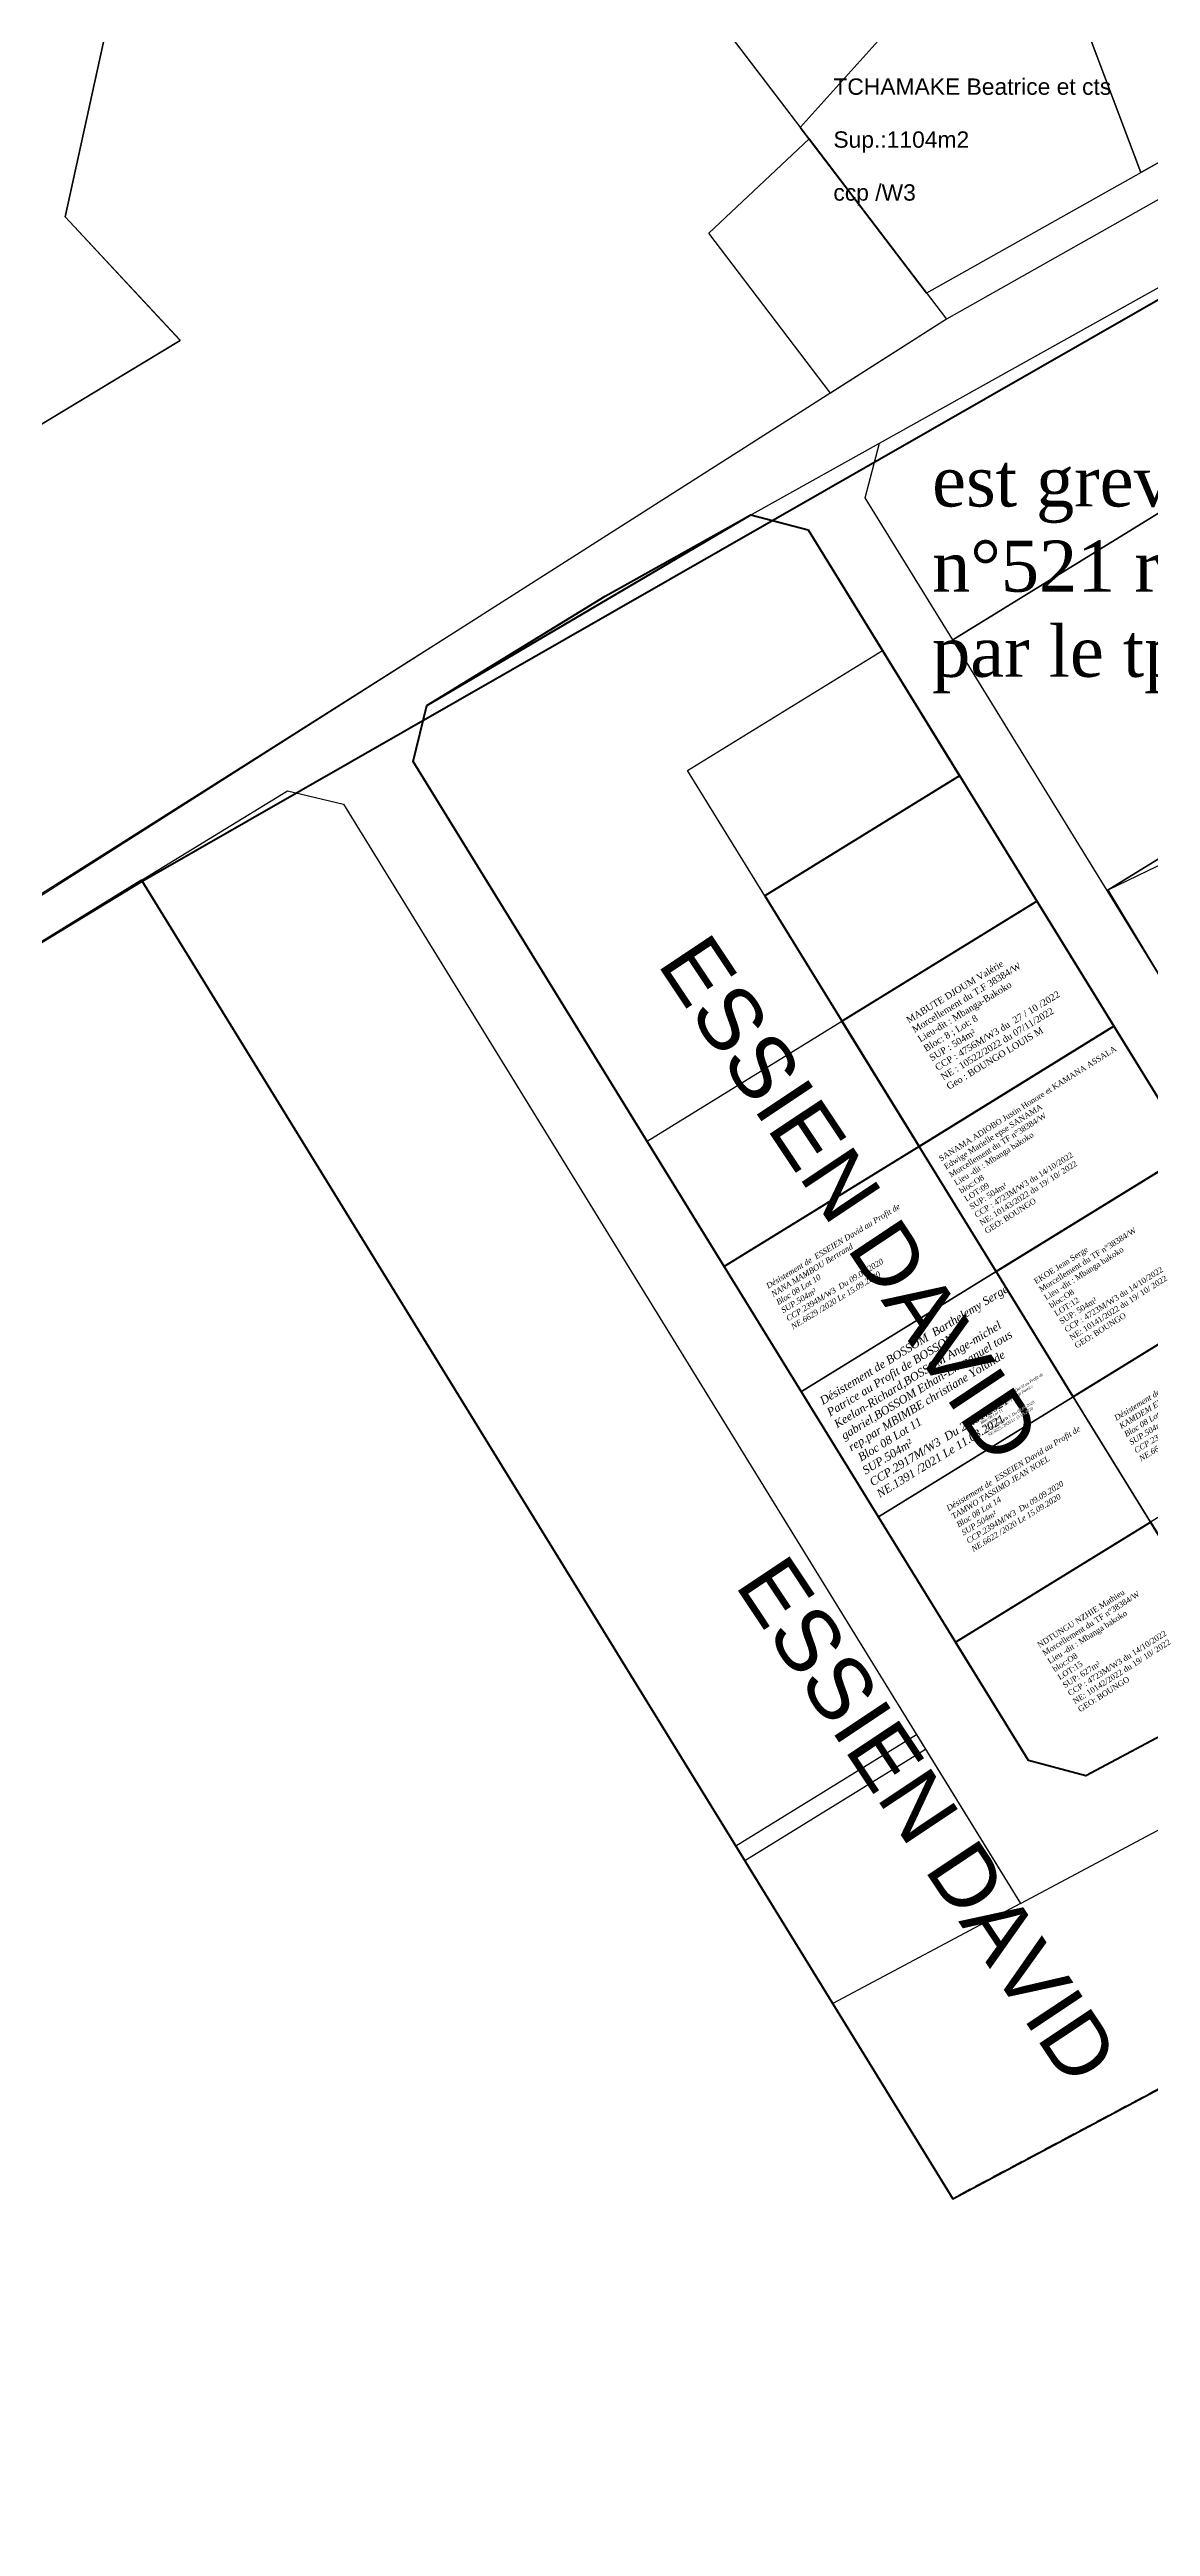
# Model space of a CAD drawing. Header units: millimetres. Extents: x 587399 to 927168, y 438565 to 1444955.
# Drawn here: x 922808.6 to 922943.3, y 1443090.1 to 1443393.1 of the extents above; entities that cross this region are included whole.
import ezdxf

# ---------------------------------------------------------------- set-up
doc = ezdxf.new("R2010")
doc.units = ezdxf.units.MM
doc.header["$LTSCALE"] = 2
doc.linetypes.add('Parcelle', pattern=[1.2, 0.8, -0.4])
doc.layers.add('end maj 26 02 2021', color=7, linetype='Continuous')
doc.layers.add('MAJ JAN 2022', color=1, linetype='Continuous')
doc.styles.get("Standard").update_dxf_attribs({"font": 'arial.ttf'})
doc.styles.add('Times 1.0', font='times.ttf', dxfattribs={"width": 0.99, "height": 1})

msp = doc.modelspace()

# ---------------------------------------------------------------- linework, layer by layer
at = {"color": 6, "lineweight": 40, "flags": 128}
for points in [[(922894.409, 1443336.18), (922901.398, 1443334.357), (922977.875, 1443210.199), (922976.084, 1443203.59), (922935.395, 1443181.901), (922928.36, 1443183.806), (922853.098, 1443305.994), (922854.74, 1443312.863), (922876.58, 1443326.24)], [(922929.377, 1443288.934), (922938.817, 1443273.609), (922914.977, 1443258.923), (922905.537, 1443274.249)], [(922938.817, 1443273.609), (922948.257, 1443258.283), (922924.417, 1443243.597), (922914.977, 1443258.923)], [(922948.257, 1443258.283), (922957.698, 1443242.957), (922933.857, 1443228.272), (922924.417, 1443243.597)], [(922943.297, 1443212.946), (922955.74, 1443192.745), (922935.395, 1443181.901), (922928.36, 1443183.806), (922919.457, 1443198.261)]]:
    msp.add_lwpolyline(points, close=True, dxfattribs=at)
at = {"layer": 'end maj 26 02 2021', "color": 5, "linetype": 'ByBlock'}
for p, q in [((922900.45, 1443383.58), (922969.75, 1443460.75)), ((922990.67, 1443405.35), (922915.91, 1443363.31)), ((922915.91, 1443363.31), (922900.45, 1443383.58))]:
    msp.add_line(p, q, dxfattribs=at)
at = {"layer": 'end maj 26 02 2021', "color": 3, "linetype": 'ByBlock'}
for p, q in [((923034.513, 1443425.745), (922918.35, 1443360.11)), ((922876.582, 1443326.236), (923038.976, 1443416.784)), ((922918.35, 1443360.11), (922858.01, 1443321.7))]:
    msp.add_line(p, q, dxfattribs=at)
at = {"layer": 'end maj 26 02 2021', "linetype": 'ByBlock'}
for p, q in [((922878.83, 1443411.94), (922918.35, 1443360.11)), ((922942.12, 1443378.05), (922933.97, 1443399.71)), ((922977.4, 1443397.89), (922942.12, 1443378.05))]:
    msp.add_line(p, q, dxfattribs=at)
at = {"layer": 'end maj 26 02 2021', "color": 7}
msp.add_line((923164.323, 1443260.865), (922919.12, 1443130.165), dxfattribs=at)
at = {"layer": 'end maj 26 02 2021', "color": 2, "linetype": 'ByBlock', "lineweight": 50, "ltscale": 0.0014, "flags": 128}
msp.add_lwpolyline([(923614.333, 1443642.287), (923626.35, 1443637.457), (923644.252, 1443611.185), (923935.141, 1442863.592), (923972.548, 1442778.381), (924016.972, 1442698.596), (924028.818, 1442680.362), (924035.937, 1442657.451), (924041.887, 1442629.718), (924034.273, 1442318.726), (923662.275, 1442331.869), (923559.098, 1442327.021), (923447.66, 1442296.73), (923146.118, 1442188.529), (923038.064, 1442136.459), (922975.999, 1442199.414), (922520.172, 1443111.88), (922562.844, 1443135.084), (922819.905, 1443291.35), (923038.98, 1443416.78), (923325.784, 1443533.848), (923601.592, 1443641.276)], close=True, dxfattribs=at)
at = {"layer": 'end maj 26 02 2021', "color": 6, "linetype": 'ByBlock', "ltscale": 0.0014, "flags": 128}
msp.add_lwpolyline([(922794.626, 1443419.315), (922879.377, 1443457.415), (922905.83, 1443494.468), (922923.254, 1443560.654), (922940.339, 1443635.101), (922948.858, 1443644.18), (922928.13, 1443513.21), (922941.83, 1443482.88), (922878.83, 1443411.94), (922817.74, 1443405.79), (922810.48, 1443372.62), (922824.57, 1443357.52), (922735.52, 1443303.77)], dxfattribs=at)
at = {"layer": 'end maj 26 02 2021', "linetype": 'ByBlock', "flags": 128}
msp.add_lwpolyline([(922928.34, 1443414.64), (922942.12, 1443378.05)], dxfattribs=at)
at = {"layer": 'end maj 26 02 2021', "color": 2, "linetype": 'ByBlock', "flags": 128}
msp.add_lwpolyline([(922878.83, 1443411.94), (922918.35, 1443360.11), (922858.01, 1443321.7), (922684.2, 1443211.06), (922678.12, 1443221.43), (922657.46, 1443256.66), (922735.5, 1443303.76), (922824.57, 1443357.53), (922810.48, 1443372.62), (922817.74, 1443405.79)], close=True, dxfattribs=at)
at = {"layer": 'end maj 26 02 2021', "color": 3, "linetype": 'ByBlock', "lineweight": -3, "ltscale": 0.0014, "flags": 128}
for points in [[(922878.83, 1443411.94), (922918.35, 1443360.11), (922858.01, 1443321.7), (922683.879, 1443211.607), (922657.46, 1443256.66), (922824.577, 1443357.524), (922810.48, 1443372.62), (922817.74, 1443405.79)], [(922961.823, 1443304.902), (922971.263, 1443289.576), (922947.423, 1443274.89), (922937.982, 1443290.218)], [(922914.667, 1443186.969), (922927.395, 1443166.305), (922904.414, 1443154.056), (922892.543, 1443173.342)]]:
    msp.add_lwpolyline(points, close=True, dxfattribs=at)
at = {"layer": 'end maj 26 02 2021', "linetype": 'ByBlock', "ltscale": 0.0014, "flags": 128}
for points in [[(922901.53, 1443382.17), (922918.35, 1443360.11), (922904.16, 1443351.08), (922889.25, 1443370.64)], [(922966.783, 1443350.239), (922985.663, 1443319.587), (922937.982, 1443290.218), (922919.102, 1443320.869)], [(922985.663, 1443319.587), (923034.462, 1443240.362), (923032.672, 1443233.753), (922991.983, 1443212.064), (922984.948, 1443213.969), (922937.982, 1443290.218)], [(923038.198, 1443193.637), (922919.12, 1443130.165), (922819.826, 1443291.479), (922837.684, 1443302.417), (922844.57, 1443300.771), (922927.395, 1443166.305), (923025.027, 1443218.346)], [(922961.823, 1443304.902), (922971.263, 1443289.576), (922947.422, 1443274.892), (922937.982, 1443290.218)], [(922914.667, 1443186.969), (922927.395, 1443166.305), (922904.415, 1443154.056), (922892.543, 1443173.342)]]:
    msp.add_lwpolyline(points, close=True, dxfattribs=at)
msp.add_lwpolyline([(922950.361, 1443367.374), (922957.351, 1443365.552), (922966.783, 1443350.239), (922919.102, 1443320.869), (922908.392, 1443338.257), (922910.137, 1443344.949), (922950.361, 1443367.374)], dxfattribs=at)
at = {"layer": 'end maj 26 02 2021', "color": 150, "linetype": 'ByBlock', "lineweight": -3, "ltscale": 0.0014, "flags": 128}
for points in [[(922910.497, 1443319.586), (922919.937, 1443304.26), (922896.097, 1443289.575), (922886.657, 1443304.901)], [(922963.289, 1443302.458), (922971.263, 1443289.576), (922947.423, 1443274.89), (922938.102, 1443290.296)], [(922905.537, 1443274.249), (922914.977, 1443258.923), (922891.137, 1443244.239), (922881.696, 1443259.565)], [(922914.977, 1443258.923), (922924.417, 1443243.597), (922900.577, 1443228.913), (922891.136, 1443244.239)], [(922924.417, 1443243.598), (922933.857, 1443228.272), (922910.017, 1443213.587), (922900.577, 1443228.913)], [(922957.698, 1443242.956), (922967.138, 1443227.63), (922943.297, 1443212.946), (922933.857, 1443228.272)], [(922933.857, 1443228.272), (922943.297, 1443212.946), (922919.457, 1443198.261), (922910.017, 1443213.587)], [(922915.771, 1443185.175), (922927.395, 1443166.305), (922904.415, 1443154.056), (922893.647, 1443171.547)]]:
    msp.add_lwpolyline(points, close=True, dxfattribs=at)
at = {"layer": 'end maj 26 02 2021', "linetype": 'ByBlock', "lineweight": 50, "elevation": -1.484, "flags": 128}
msp.add_lwpolyline([(922749.78, 1442651.98), (922680.93, 1442789.62), (922630.47, 1442890.75), (922594.4, 1442963.04), (922520.17, 1443111.88), (922558.78, 1443132.57), (922636.37, 1443180.55), (922710.2, 1443223.82), (922819.826, 1443291.479), (922919.12, 1443130.165), (923164.323, 1443260.865), (923276.347, 1443223.342), (923264.015, 1443154.291), (923186.652, 1442721.081)], dxfattribs=at)
at = {"layer": 'end maj 26 02 2021', "color": 7, "flags": 128}
for points in [[(922749.78, 1442651.98), (922680.93, 1442789.62), (922630.47, 1442890.75), (922594.4, 1442963.04), (922520.17, 1443111.88), (922558.78, 1443132.57), (922636.37, 1443180.55), (922710.2, 1443223.82), (922819.826, 1443291.479)], [(922749.78, 1442651.98), (922680.93, 1442789.62), (922630.47, 1442890.75), (922594.4, 1442963.04), (922520.17, 1443111.88), (922558.78, 1443132.57), (922636.37, 1443180.55), (922710.2, 1443223.82), (922819.826, 1443291.479)], [(922749.78, 1442651.98), (922680.93, 1442789.62), (922630.47, 1442890.75), (922594.4, 1442963.04), (922520.17, 1443111.88), (922558.78, 1443132.57), (922636.37, 1443180.55), (922710.2, 1443223.82), (922819.826, 1443291.479), (922919.12, 1443130.165), (923164.323, 1443260.865), (923276.347, 1443223.342), (923264.015, 1443154.291), (923186.652, 1442721.081)], [(922819.826, 1443291.479), (922919.12, 1443130.165), (923164.323, 1443260.865), (923276.347, 1443223.342)], [(922819.826, 1443291.479), (922919.12, 1443130.165), (923164.323, 1443260.865), (923276.347, 1443223.342), (923264.015, 1443154.291), (923186.652, 1442721.081)], [(922819.826, 1443291.479), (922919.12, 1443130.165), (923164.323, 1443260.865), (923276.347, 1443223.342), (923264.015, 1443154.291), (923186.652, 1442721.081), (923137.832, 1442438.846), (923131.714, 1442436.923), (923080.257, 1442488.904)], [(922819.826, 1443291.479), (922919.12, 1443130.165), (923164.323, 1443260.865), (923276.347, 1443223.342), (923264.015, 1443154.291), (923186.652, 1442721.081)], [(923276.347, 1443223.342), (923164.323, 1443260.865), (922919.12, 1443130.165), (922824.02, 1443284.666)]]:
    msp.add_lwpolyline(points, dxfattribs=at)
at = {"layer": 'end maj 26 02 2021', "color": 3, "lineweight": 30, "elevation": -1.484, "flags": 128}
msp.add_lwpolyline([(922749.78, 1442651.98), (922680.93, 1442789.62), (922630.47, 1442890.75), (922594.4, 1442963.04), (922520.17, 1443111.88), (922558.78, 1443132.57), (922636.37, 1443180.55), (922710.2, 1443223.82), (922819.826, 1443291.479), (922919.12, 1443130.165), (923164.323, 1443260.865), (923276.347, 1443223.342), (923264.015, 1443154.291), (923186.652, 1442721.081)], dxfattribs=at)
at = {"layer": 'end maj 26 02 2021', "color": 7, "linetype": 'Parcelle', "lineweight": 40, "flags": 128}
msp.add_lwpolyline([(923276.347, 1443223.342), (923164.323, 1443260.865), (922919.12, 1443130.165)], dxfattribs=at)
at = {"layer": 'MAJ JAN 2022', "color": 7, "lineweight": 50, "ltscale": 0.0014, "flags": 128}
msp.add_lwpolyline([(922901.398, 1443334.357), (922919.937, 1443304.26), (922896.098, 1443289.575), (922914.977, 1443258.923), (922891.138, 1443244.239), (922853.098, 1443305.994), (922854.74, 1443312.863), (922894.409, 1443336.18)], close=True, dxfattribs=at)

# ---------------------------------------------------------------- texts
at = {"color": 3, "insert": (922913.302, 1443274.65), "char_height": 0.81392, "width": 60.86304, "attachment_point": 1, "rotation": 31.27193}
msp.add_mtext('{\\fTimes New Roman|b0|i0|c0|p18;MABUTE DJOUM Valérie   \\P\\C1;Morcellement du T.F 38384/W\\P\\C256;Lieu-dit : Mbanga-Bakoko \\PBloc: 8 ; Lot: 8\\PSUP : 504m²\\PCCP : 4756M/W3 du  27 / 10 /2022\\PNE : 10522/2022 du 07/11/2022\\PGeo : BOUNGO LOUIS M}', dxfattribs=at)
at = {"attachment_point": 1, "rotation": 32.29402}
for s, insert, char_height, width in [('{\\fTimes New Roman|b0|i0|c0|p18;SANAMA ADIOBO Justin Honore et KAMANA ASSALA Edwige Marielle epse SANAMA\\P\\C1;Morcellement du TF n°38384/W\\C256;\\PLieu -dit : Mbanga bakoko\\Pbloc:O8\\PLOT:09\\PSUP: 504m²\\PCCP : 4723M/W3 du 14/10/2022\\PNE: 10143/2022 du 19/ 10/ 2022 \\PGEO: BOUNGO}', (922917.297, 1443257.651), 0.698195, 26.16239), ('{\\fTimes New Roman|b0|i0|c0|p18;EKOE Jean Serge\\P\\C1;Morcellement du TF n°38384/W\\C256;\\PLieu -dit : Mbanga bakoko\\Pbloc:O8\\PLOT:12\\PSUP: 504m²\\PCCP : 4723M/W3 du 14/10/2022\\PNE: 10141/2022 du 19/ 10/ 2022 \\PGEO: BOUNGO}', (922928.929, 1443242.641), 0.6982, 41.84965), ('{\\fTimes New Roman|b0|i0|c0|p18;NDTUNGU NZHIE Mathieu\\P\\C1;Morcellement du TF n°38384/W\\C256;\\PLieu -dit : Mbanga bakoko\\Pbloc:O8\\PLOT:15\\PSUP: 627m²\\PCCP : 4723M/W3 du 14/10/2022\\PNE: 10142/2022 du 19/ 10/ 2022 \\PGEO: BOUNGO}', (922929.35, 1443198.142), 0.6982, 41.84965)]:
    msp.add_mtext(s, dxfattribs=dict(at, insert=insert, char_height=char_height, width=width))
at = {"layer": 'end maj 26 02 2021', "color": 7, "linetype": 'ByBlock'}
for s, p in [('TCHAMAKE Beatrice et cts', (922904.498, 1443387.568)), ('Sup.:1104m2', (922904.498, 1443381.092)), ('ccp /W3', (922904.498, 1443374.616))]:
    msp.add_text(s, height=2, dxfattribs=at).set_placement(p)
at = {"layer": 'end maj 26 02 2021', "color": 7, "linetype": 'ByBlock', "ltscale": 0.0014}
for p in [(922882.845, 1443281.275), (922892.345, 1443205.279)]:
    msp.add_text('ESSIEN DAVID', height=7.58332, rotation=303.66819, dxfattribs=at).set_placement(p)
at = {"layer": 'end maj 26 02 2021', "color": 1, "linetype": 'ByBlock', "lineweight": -3, "ltscale": 0.0014, "insert": (922916.578, 1443343.456), "char_height": 6.25024, "width": 534.8356, "attachment_point": 1, "style": 'Times 1.0'}
msp.add_mtext("{\\fTimes New Roman|b0|i0|c0|p0;est grevé d'une hypothèque suivant ordonnance\\Pn°521 rendue le 22.08.2012\\Ppar le tpi}", dxfattribs=at)
at = {"layer": 'end maj 26 02 2021', "color": 150, "linetype": 'ByBlock', "lineweight": -3, "ltscale": 0.0014, "attachment_point": 1, "rotation": 31.41212, "style": 'Times 1.0'}
for s, insert, char_height, width in [('{\\fTimes New Roman|b0|i1|c0|p18;\\C1;Désistement de  ESSEIEN David\\C7; au Profit de NANA MAMBOU Bertrand \\PBloc 08 Lot 10\\PSUP.504m²\\PCCP.2394M/W3  Du 09.09.2020\\PNE.6629 /2020 Le 15.09.2020}', (922896.177, 1443242.084), 0.7, 21.28271), ('{\\fTimes New Roman|b0|i1|c0|p18;\\C1;Désistement de BOSSOM  Barthelemy Serge Patrice au Profit\\C7; de BOSSON Keelan-Richard,BOSSOM Ange-michel gabriel,BOSSOM Ethan-Emmanuel tous rep.par MBIMBE christiane Yolande\\P Bloc 08 Lot 11\\PSUP.504m²\\PCCP.2917M/W3  Du 20.01.2021\\PNE.1391 /2021 Le 11.03.2021}', (922902.701, 1443228.132), 1, 26.78737), ('{\\fTimes New Roman|b0|i1|c0|p18;\\C1;Désistement de  ESSEIEN David\\C7; au Profit de KAMDEM ERIC MARTIAL\\PBloc 08 Lot 13\\PSUP.504m²\\PCCP.2394M/W3  Du 09.09.2020\\PNE.6624 /2020 Le 15.09.2020}', (922938.765, 1443225.937), 0.7, 21.28271), ('{\\fTimes New Roman|b0|i1|c0|p18;\\C1;Désistement de  ESSEIEN David\\C7; au Profit de BOSSOM  Barthelemy Serge Patrice\\PBloc 08 Lot 11\\PSUP.504m²\\PCCP.2394M/W3  Du 09.09.2020\\PNE.6625 /2020 Le 15.09.2020}', (922921.826, 1443226.221), 0.35, 10.64135), ('{\\fTimes New Roman|b0|i1|c0|p18;\\C1;Désistement de  ESSEIEN David\\C7; au Profit de TAMWO TASSIMO JEAN NOEL\\PBloc 08 Lot 14\\PSUP.504m²\\PCCP.2394M/W3  Du 09.09.2020\\PNE.6622 /2020 Le 15.09.2020}', (922918.237, 1443214.877), 0.7, 21.28271)]:
    msp.add_mtext(s, dxfattribs=dict(at, insert=insert, char_height=char_height, width=width))

doc.saveas('drawing.dxf')
